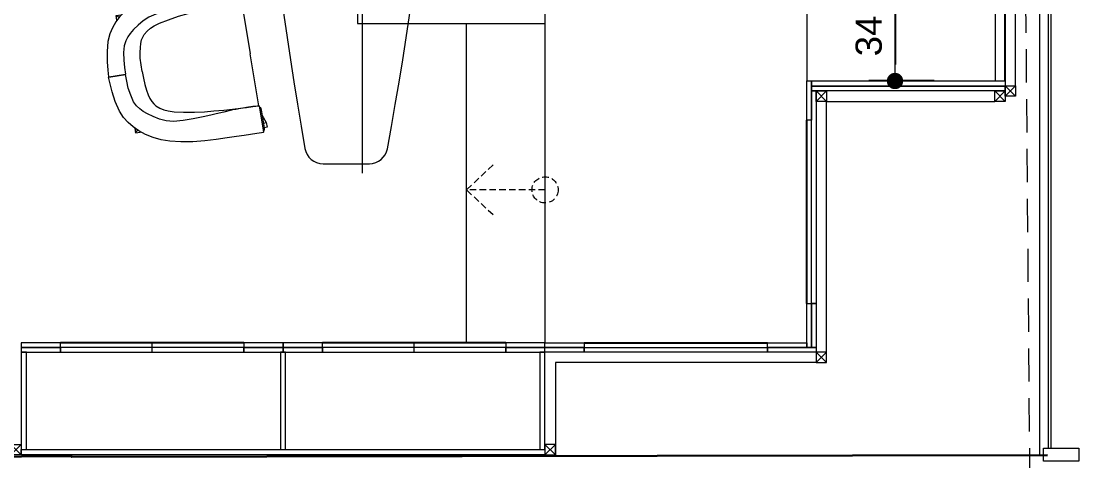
# Model space of a CAD drawing. Header units: centimetres. Extents: x 5488 to 20269, y -31398 to -19684.
# Drawn here: x 13498.3 to 13902.4, y -24051.3 to -23883.3 of the extents above; entities that cross this region are included whole.
import ezdxf

# ---------------------------------------------------------------- set-up
doc = ezdxf.new("R2010")
doc.units = ezdxf.units.CM
doc.set_wipeout_variables(frame=1)
doc.header["$PDMODE"] = 1
doc.linetypes.add('( Hidden )', pattern=[0.375, 0.25, -0.125])
doc.linetypes.add('HIDDEN', pattern=[9.524999999999999, 6.35, -3.175])
doc.layers.add('wipeout', color=7, linetype='Continuous', true_color=0xffffff)
for name, color, linetype, lineweight in [('xxx_Auto_Duvar_Duvar Plan Kesit', 7, 'Continuous', 30), ('xxx_Auto_Element_Dograma Cam', 140, 'Continuous', 9), ('xxx_Auto_Kaplama_Ahşap', 34, 'Continuous', 0), ('xxx_Auto_Konstruksiyon_Metal', 141, 'Continuous', 0), ('xxx_Auto_Merdiven_Merdiven', 163, 'Continuous', 15), ('xxx_Auto_Mobilya_Mermer', 21, 'Continuous', 15), ('xxx_Auto_Tefris_Silik', 252, 'Continuous', 13), ('xxx_Auto_Tefris_Tefris', 32, 'Continuous', 15)]:
    doc.layers.add(name, color=color, linetype=linetype, lineweight=lineweight)
doc.layers.add('xxx_Auto_LANDSCAPE', color=7, linetype='Continuous', lineweight=0, true_color=0x496639)
doc.layers.add('xxx_Autoxxx_Auto_Tefris_Silik', color=252, linetype='Continuous')
doc.styles.add('AUTOBAN', font='')
doc.styles.get('AUTOBAN').set_extended_font_data('Helvetica Normal Tr')
doc.dimstyles.new('AUTO_DIM_1-50', dxfattribs={"dimtxt": 10, "dimasz": 6.25, "dimexe": 10, "dimexo": 10, "dimgap": 5, "dimtad": 1, "dimdec": 0, "dimzin": 0, "dimdsep": 46, "dimtxsty": 'AUTOBAN', "dimblk": 'DOT', "dimcen": 5, "dimclrd": 256, "dimclre": 256, "dimclrt": 256, "dimadec": 0, "dimazin": 0, "dimtfac": 1, "dimtdec": 0, "dimtix": 1, "dimtofl": 0, "dimtmove": 1, "dimatfit": 3, "dimfxl": 15, "dimfxlon": 1, "dimtolj": 1, "dimtzin": 0, "dimlwd": -1, "dimlwe": -1, "dimarcsym": 0})

# ---------------------------------------------------------------- blocks, each defined once
blk = doc.blocks.new('bar_tabla')
blk.add_wipeout([(8493.086191671964, -23936.262466913187), (8492.477129803923, -23936.18178919871), (8491.877488020282, -23936.048017064004), (8491.291885585064, -23935.86218100566), (8490.72483361197, -23935.62571258806), (8490.180700313578, -23935.340433415502), (8489.663677351376, -23935.008541099727), (8489.177747545837, -23934.632592330876), (8488.726654195263, -23934.21548318235), (8488.313872239767, -23933.760426801306), (8487.942581492518, -23933.270928656548), (8487.615642144447, -23932.750759534632), (8487.335572731137, -23932.203926492064), (8487.10453073161, -23931.634641987475), (8486.92429594845, -23931.047291431456), (8486.796256797332, -23930.44639940414), (8476.440201127178, -23862.684152797738), (8469.029101043836, -23794.536918446334), (8464.576868778846, -23726.132623390768), (8463.091862131378, -23657.5996772302), (8464.576868778846, -23589.06673106963), (8469.029101043836, -23520.662436014063), (8476.440201127176, -23452.51520166266), (8486.79625679733, -23384.752955056258), (8486.924295948449, -23384.15206302894), (8487.104530731609, -23383.564712472922), (8487.335572731135, -23382.995427968333), (8487.615642144445, -23382.448594925765), (8487.942581492516, -23381.92842580385), (8488.313872239765, -23381.438927659092), (8488.726654195261, -23380.983871278047), (8489.177747545835, -23380.56676212952), (8489.663677351375, -23380.19081336067), (8490.180700313576, -23379.858921044895), (8490.724833611968, -23379.57364187234), (8491.291885585062, -23379.337173454736), (8491.87748802028, -23379.151337396394), (8492.477129803921, -23379.01756526169), (8493.086191671962, -23378.93688754721), (8493.69998179395, -23378.909925743446), (8511.392033521683, -23378.909925743446), (8511.998770932156, -23378.936270337937), (8512.600941413759, -23379.015105824947), (8513.19401241302, -23379.145838807635), (8513.773519868515, -23379.327485255308), (8514.335101811981, -23379.558677910252), (8514.874531200967, -23379.837676579107), (8515.3877477359, -23380.162381231366), (8515.870888422063, -23380.530347806343), (8516.320316646468, -23380.938806609694), (8516.732649550739, -23381.384683160977), (8517.104783493969, -23381.86462133535), (8517.433917413922, -23382.375008625222), (8517.717573910695, -23382.912003331683), (8517.953617894182, -23383.471563481075), (8518.140272654942, -23384.049477249046), (8518.276133237556, -23384.641394663064), (8529.16996080023, -23452.38382146324), (8536.967452922883, -23520.552076423595), (8541.652429609523, -23589.004708668006), (8543.21516941345, -23657.5996772302), (8541.652429609523, -23726.19464579239), (8536.967452922883, -23794.647278036802), (8529.16996080023, -23862.815532997156), (8518.276133237556, -23930.557959797334), (8518.14027265494, -23931.149877211352), (8517.953617894178, -23931.727790979323), (8517.717573910693, -23932.287351128714), (8517.433917413919, -23932.82434583517), (8517.104783493965, -23933.334733125044), (8516.732649550735, -23933.81467129942), (8516.320316646466, -23934.260547850703), (8515.870888422061, -23934.66900665405), (8515.387747735898, -23935.036973229027), (8514.874531200965, -23935.361677881287), (8514.33510181198, -23935.640676550145), (8513.773519868513, -23935.871869205086), (8513.19401241302, -23936.05351565276), (8512.600941413759, -23936.184248635447), (8511.998770932156, -23936.263084122456), (8511.392033521683, -23936.28942871695), (8493.699981793952, -23936.28942871695)])
at = {"color": 0, "lineweight": -2, "ltscale": 100}
blk.add_lwpolyline([(8493.699981793952, -23936.28942871695), (8511.392033521683, -23936.28942871695, 0.3617938287667207), (8518.276133237556, -23930.55795979733, 0.09136574256456434), (8518.276133237556, -23384.64139466306, 0.3617938287667207), (8511.392033521683, -23378.90992574345), (8493.69998179395, -23378.90992574345, 0.3663756221309762), (8486.79625679733, -23384.75295505626, 0.08687806280788518), (8486.796256797332, -23930.44639940414, 0.3663756221309762)], format="xyb", close=True, dxfattribs=at)
blk = doc.blocks.new('40_40_kutu profil')
at = {"layer": 'xxx_Auto_Konstruksiyon_Metal'}
blk.add_lwpolyline([(0.0001679028646321967, -4), (4.000167902864632, -4), (4, 0), (0, 0)], close=True, dxfattribs=at)
for points in [[(4.000167902864632, -4), (0, 0)], [(0.0001679028646321967, -4), (4, 0)]]:
    blk.add_lwpolyline(points, dxfattribs=at)
blk = doc.blocks.new('A$C19821016')
for points in [[(22.44048920782006, -61.0090202333231), (33.71055451543725, -61.00901563544357), (33.78069534895985, -60.9965148438896), (33.83082045573065, -60.95901444196898), (33.85852249318486, -60.2381606251256), (33.86139793345501, -58.1755995887961), (33.84255033592672, -55.43170722200375), (33.79860576906867, -52.6669135487391), (33.73707339253815, -49.45680767784688), (33.65896580158369, -45.37702522375002), (33.52197431638888, -40.74022165262431), (33.28380551592454, -35.859057675847), (32.84670019998885, -30.84781451082017), (32.11292205656537, -25.82077432861297), (31.11008015044354, -21.25182599201798), (29.86580261990639, -17.61485597962928), (28.36018421080371, -14.50832735804033), (26.57331585428983, -11.53070510119323), (24.59531985987269, -8.894269445760074), (22.51632235175202, -6.811296813710214), (20.2947411285113, -5.051698034385481), (17.95173435407378, -3.48197586099559), (14.93015788030243, -2.143560040492957), (10.70720175392125, -1.10759679752482), (6.354020586531988, -0.4161923235042195), (2.941776619118173, -0.1114299216606014), (0, 0), (-8.262786650448106e-06, -0.04298319035115128), (-0.01461591484257951, -0.07518768906811601), (-0.05846371977531817, -0.08592607975879218)], [(-22.55739179240481, -61.00902941227832), (-33.827457100022, -61.00902941227832), (-33.89759793864505, -60.99652864933887), (-33.94772306071536, -60.95902826786914), (-33.97542539225833, -60.23817446232715), (-33.97830167399661, -58.1756134271709), (-33.95945519590168, -55.4317210526915), (-33.91551175700442, -52.66692736149707), (-33.85398069010989, -49.4568214655028), (-33.77587476359622, -45.37703897953907), (-33.63888517009036, -40.74023535252491), (-33.40071836100833, -35.85907127858081), (-32.96361508952396, -30.84782793522754), (-32.22983899699466, -25.82078745366016), (-31.2269989548804, -21.25183870793262), (-29.98272290812747, -17.61486818791309), (-28.47710576640384, -14.50833895207325), (-26.69023862468021, -11.5307159662334), (-24.71224370585696, -8.894279503831058), (-22.63324704753177, -6.811306023606448), (-20.41166654216067, -5.051706337937503), (-18.06866040812747, -3.481983208665042), (-15.0470844803931, -2.143566155442386), (-10.82412877665774, -1.107601189622073), (-6.470947891342803, -0.4161949396220734), (-3.05870404826419, -0.1114311456767609), (-0.1169274746062001, -2.385058905929327e-08), (-0.1169191942826728, -0.04298321419992135), (-0.1023115290881833, -0.07518770695605781), (-0.05846371977531817, -0.08592607975879218)], [(-0.1169346111109917, -0.04294922580265848), (-0.1169346111109917, -7.225942635544925), (-0.1169346111109917, -7.202067047377568), (-0.1023200227500638, -7.184169793137698), (-0.05846372233645525, -7.178199791916995)], [(7.166438081185333e-06, -0.04294922580265848), (7.166438081185333e-06, -7.225942635544925), (7.166438081185333e-06, -7.202067047377568), (-0.0146074219228467, -7.184169793137698), (-0.05846372233645525, -7.178199791916995)], [(-23.24763871632422, -7.42686047420284), (-23.26189767775941, -7.416759490966797), (-25.27224504409787, -7.416761422211493), (-25.27218965335305, -9.383563995157601), (-25.20105037850044, -9.545786369859343)], [(-25.27224504409787, -7.416761422211493), (-24.59493600783753, -8.268869400024414), (-24.39732333117536, -8.578743330661382)], [(-22.55958630994246, -61.00902941227832), (-22.51957967236922, -60.95903017521778), (-22.47228505567, -60.26843264103809), (-22.41041257337019, -58.29664614201465), (-22.34125211194441, -55.68426325322071), (-22.35372998670027, -54.92947008610645), (-22.37625195935652, -53.00333979130664), (-22.39969708875105, -51.07266809941211), (-22.41195371106551, -50.37190439701953), (-22.49295690015242, -49.20993235112292), (-22.72262647107527, -45.89564325810352), (-22.95754697278426, -42.56603052616992), (-23.05430295422957, -41.35809137822071), (-23.13473393872664, -40.17320539952198), (-23.32067563489363, -36.91275169850269), (-23.47826459363387, -32.57976152897754), (-23.4736335511534, -28.17726614476123), (-23.14938428357527, -24.17651369572559), (-22.3481223817198, -21.04875185490528), (-21.16510846570418, -18.42441179753223), (-19.69560124829695, -15.93391802311817), (-18.18010785535262, -13.76853373051563), (-16.8591315980284, -12.11951830387989), (-15.55696465924666, -10.80996515751758), (-14.09789063886092, -9.662961983689456), (-12.11305692151473, -8.709266686448245), (-9.23361375287459, -7.979633355149417), (-6.015085482153154, -7.499422097214847), (-3.012998842748857, -7.293987298020511), (-0.1191291286486376, -7.225942635544925), (-0.1169346111109917, -7.225942635544925)], [(-23.26189767775941, -7.416759490966797), (-23.26189767775941, -7.441146699326055)], [(22.4404643477319, -61.00902941227832), (22.40045771015866, -60.95903017521778), (22.35316309345944, -60.26843264103809), (22.29129061115964, -58.29664614201465), (22.22213014973386, -55.68426325322071), (22.23460802448972, -54.92947008610645), (22.25712999714597, -53.00333979130664), (22.2805751265405, -51.07266809941211), (22.29283174885495, -50.37190439701953), (22.37383493794187, -49.20993235112292), (22.60350450886472, -45.89564325810352), (22.8384250105737, -42.56603052616992), (22.93518099201901, -41.35809137822071), (23.01561197651608, -40.17320539952198), (23.20155367268308, -36.91275169850269), (23.35914263142331, -32.57976152897754), (23.35451158894284, -28.17726614476305), (23.03026232136472, -24.17651369572741), (22.22900041950925, -21.0487518549071), (21.04598650349362, -18.42441179753405), (19.5764792860864, -15.93391802311999), (18.06098589314206, -13.76853373051745), (16.74000963581784, -12.1195183038817), (15.4378426970361, -10.8099651575194), (13.97876867665036, -9.662961983691275), (11.99393495930417, -8.709266686450064), (9.114491790664033, -7.979633355151236), (5.895963519942597, -7.499422097216666), (2.893876880538301, -7.293987298020511), (7.166438081185333e-06, -7.225942635544925)], [(23.13071127677358, -7.42686047420284), (23.14497023820877, -7.416759490966797), (25.15531760454724, -7.416761422211493), (25.15526221380242, -9.383563995157601), (25.0841229389498, -9.545786369859343)], [(23.14497023820877, -7.416759490966797), (23.14497023820877, -7.441146699326055)], [(25.15531760454724, -7.416761422211493), (24.4780085682869, -8.268869400024414), (24.28039589162472, -8.578743330661382)], [(-25.27224313674378, -9.383563995361328), (-25.07934186862622, -9.383563263287215)], [(25.15531569719315, -9.383563995361328), (24.96241442907558, -9.383563263289034)], [(-26.95255864102, -61.61902857297537), (-27.86001366376877, -62.05429267883301), (-30.04897850751877, -62.90637397766113), (-32.05932205915451, -62.9063478034077), (-32.05932205915451, -61.61762316557542)], [(-30.04898644959212, -61.6190294397893), (-30.04900321054993, -62.90637397733917)], [(26.83563120146937, -61.61902857297537), (27.74308622421813, -62.05429267883301), (29.93205106796813, -62.90637397766113), (31.94239461960387, -62.9063478034077), (31.94239461960387, -61.61762316557542)], [(29.93205901004148, -61.6190294397893), (29.93207577099929, -62.90637397733917)]]:
    blk.add_lwpolyline(points)
at = {"elevation": -1.971214294433667}
for points in [[(-0.05846558138728142, -14.48922157287598), (-2.981317143887281, -14.48922157287598), (-5.743293385952711, -14.58601760864258), (-8.183518987149, -14.92296600341797), (-10.26409588381648, -15.37605094909668), (-11.94712601229548, -15.82791137695312), (-13.30847797915339, -16.35544013977051), (-14.42402039095759, -17.03553009033203), (-15.45691452547908, -17.81680488586426), (-16.60385666415095, -19.34931373596191), (-17.6089225821197, -20.90572547912598), (-18.3897071890533, -22.60106372833252), (-19.11252365633845, -25.08364486694336), (-19.94369469210505, -29.00178527832031), (-20.70149956271052, -33.49360394477844), (-21.20422516390681, -37.69722175598145), (-21.55900074468445, -41.77080420598031), (-21.88651428744197, -46.02813339233398), (-22.12501546791646, -49.72882347550694), (-22.27199805203963, -53.203068028708), (-22.33123932406306, -55.39768981933594), (-22.33905945345759, -55.68998527526855), (-22.40821991488338, -58.3023681640625), (-22.47738037630916, -60.91475105285645), (-0.05846558138728142, -60.87828826904297)], [(-0.05846558138728142, -14.48922157287598), (2.864385981112719, -14.48922157287598), (5.626362223178148, -14.58601760864258), (8.066587824374437, -14.92296600341797), (10.14716472104192, -15.37605094909668), (11.83019484952092, -15.82791137695312), (13.19154681637883, -16.35544013977051), (14.30708922818303, -17.03553009033203), (15.33998336270452, -17.81680488586426), (16.48692550137639, -19.34931373596191), (17.49199141934514, -20.90572547912598), (18.27277602627873, -22.60106372833252), (18.99559249356389, -25.08364486694336), (19.82676352933049, -29.00178527832031), (20.58456839993596, -33.49360394477844), (21.08729400113225, -37.69722175598145), (21.44206958190989, -41.77080420598031), (21.76958312466741, -46.02813339233398), (22.00808430514189, -49.72882347550694), (22.15506688926507, -53.203068028708), (22.2143081612885, -55.39768981933594), (22.22212829068303, -55.68998527526855), (22.29128875210881, -58.3023681640625), (22.36044921353459, -60.91475105285645), (-0.05846558138728142, -60.87828826904297)]]:
    blk.add_lwpolyline(points, dxfattribs=at)
for points in [[(-22.86046862717922, -61.00902941227832, -0.2248433294335341), (-23.77753990888596, -61.5302791595459), (-25.23238152265549, -61.61902809143066), (-32.04581040143967, -61.6190299987793), (-32.89820069074631, -61.5302791595459, -0.1677319104943436), (-33.60453691308976, -61.00902941227832, -0.1677319104943436)], [(22.74354118762858, -61.00902941227832, 0.2248433294335341), (23.66061246933532, -61.5302791595459), (25.11545408310485, -61.61902809143066), (31.92888296188903, -61.6190299987793), (32.78127325119567, -61.5302791595459, 0.1677319104943436), (33.48760947353912, -61.00902941227832, 0.1677319104943436)]]:
    blk.add_lwpolyline(points, format="xyb")
blk = doc.blocks.new('A$C67A25700')
at = {"color": 0}
blk.add_wipeout([(22.564627395776274, 3.6035648822053616), (22.865509711788643, 3.6035920171375935), (23.78262799845387, 3.0824249776376647), (25.23747761006873, 2.993807250331251), (26.957654721480644, 2.993961902161324), (27.865148994630566, 2.5587796364850703), (30.054215377065756, 1.7068957544507342), (32.064534217496025, 1.7070770541237152), (32.06441799210178, 2.995827860646699), (32.903288743203106, 3.083247520201354), (33.60957795400765, 3.604560965952899), (33.83249814003359, 3.6045810699065655), (33.90263785099481, 3.6170881584142194), (33.95275959090852, 3.654593060242398), (33.983087183088244, 6.438010647339581), (33.96938697108246, 8.406797303593123), (33.90551396234512, 12.68853339233194), (33.809288597456046, 17.688202188177897), (33.72887655095302, 20.94504650073022), (33.522794772260795, 26.313929328527905), (33.069419679775706, 32.58053401632833), (32.80064186742035, 34.89740749031008), (32.65850676486087, 35.87054947590042), (32.3123357704602, 38.24064330056233), (31.94402552606096, 40.10279229859346), (31.538606646005938, 41.94908939027058), (31.228454521661636, 43.361537091463035), (29.983850481470107, 46.99839538223418), (28.477953184970474, 50.10478882205729), (26.690817514965897, 53.08225064800376), (25.201446003213967, 55.06703621407316), (25.272628392890873, 55.22927472887967), (25.272452925067444, 57.19607729420378), (23.247840230841543, 57.18579049209428), (22.416567983725688, 57.973004630505955), (20.989356748826054, 59.10321581915976), (20.22227433780293, 59.68755108651475), (18.068513462242915, 61.13020583980813), (15.046816842274891, 62.46835038816441), (11.497127578105285, 63.338811924380764), (7.548840183053857, 64.02378132801705), (6.470524505929328, 64.19494816205939), (3.0582531917440607, 64.49940422313692), (1.587359886214837, 64.55498713244543), (0.11646658068561243, 64.61057004175419), (0.11647759054372137, 64.56762084062153), (0.10185741599450845, 64.53538104082222), (0.05801057529342903, 64.52463871366868), (0.014161802102919105, 64.5353731499224), (-0.0004641865338585061, 64.56761034549615), (-0.000460893447566316, 64.61055952055543), (-0.3537941811165232, 64.59714389429001), (-1.1222824154761888, 64.56796535011773), (-1.8539093949343113, 64.54018638203075), (-2.653403321217341, 64.50983059023011), (-2.9422274513464246, 64.49886429658729), (-4.382143065094852, 64.37012825339168), (-5.703921731851037, 64.25195427575488), (-6.3544439200285465, 64.19379416434444), (-9.898423185737272, 63.6305854501468), (-10.707562715722961, 63.50199710351093), (-14.930425397066468, 62.465653019415164), (-17.951881154139205, 61.12696470488302), (-20.29474635438334, 59.557031234897885), (-22.302816366132287, 57.96624883859227), (-23.144762160519786, 57.19171274134356), (-25.155109518507967, 57.19152950785442), (-25.154930235975666, 55.22472694287434), (-25.08372284807259, 55.06251098952158), (-25.829793411816937, 54.06789997249954), (-26.395226360512336, 53.31410285532269), (-26.48526004156958, 53.194076016798775), (-26.57273674838163, 53.07745796408701), (-27.05456163697683, 52.27438491976792), (-27.466036655262972, 51.5885662677711), (-28.192188287673098, 50.3782659784402), (-28.359336562146265, 50.09967457145543), (-28.783258899888807, 49.224798483829964), (-29.32560722718836, 48.10551898267936), (-29.657307659717887, 47.4209672361959), (-29.864674804283236, 46.99301017900191), (-30.210810771672147, 45.98097155312495), (-30.48664956779451, 45.17446907290685), (-30.866922754117628, 44.06261942651973), (-31.10862433130579, 43.35592796681158), (-31.47210072935064, 41.6992157842141), (-31.768277819644236, 40.34925139494567), (-32.11105418486363, 38.78688920796397), (-32.42190802748589, 36.65591618398329), (-32.89754225674223, 33.14965067978255), (-32.932514913536394, 32.7482845750805), (-33.15536726028036, 30.19070426708212), (-33.30877189779288, 28.178935173972107), (-33.460625521176006, 25.060985909026357), (-33.53590189558354, 23.285360222963767), (-33.61627041890844, 20.556759523500787), (-33.665791280603024, 18.68171246167804), (-33.71682296664899, 16.00356152745318), (-33.773078178812916, 13.05384249921093), (-33.81616439642014, 10.558199261836222), (-33.847312079335595, 7.803853421567467), (-33.855081424048294, 5.4006260095592395), (-33.83966717475836, 4.008919967440164), (-33.825783651154865, 3.6484943096316726), (-33.775655162631516, 3.610998428374188), (-33.705513202016476, 3.598503962488735), (-33.48256815978256, 3.5985102918481005), (-32.77618493164463, 3.077324247305782), (-31.937298426385947, 2.990055895511773), (-31.937198982277746, 1.7013312616260023), (-29.926838657530492, 1.701486390567858), (-27.28424278475527, 2.7714380679586625), (-26.830534902272795, 2.9891110392071383), (-25.110357790947727, 2.9892666541282793), (-23.65552418689538, 3.0781467898670627), (-22.738499917563573, 3.599479240663406), (-22.435447939815695, 3.5995157502212365), (-22.395420950647168, 3.6495094183449908), (-22.355416447478696, 3.693792148674838), (-11.689830955488139, 3.7121008448544472), (2.33735375802466, 3.728783568228927), (14.371834928358787, 3.7102956601598933), (22.15593117456718, 3.6983373834575985)], dxfattribs=at)
at = {"color": 0, "xscale": -1, "rotation": 0.00516719330883042}
blk.add_blockref('A$C19821016', (-0.0004608934486896032, 64.6105595205554), dxfattribs=at)
blk = doc.blocks.new('palm_plan')
at = {"color": 0}
for p, q in [((-35.70663038191378, 74.410808784869), (-52.98413269116827, 98.95932998445187)), ((-52.98413269116827, 98.95932998445187), (-46.84102143616565, 87.45221034506449)), ((-46.84102143616565, 87.45221034506449), (-62.19879957367266, 94.74005339389805)), ((-62.19879957367266, 94.74005339389805), (-52.98413269116827, 84.00007471491426)), ((-36.47451801908301, 80.54793908476495), (-41.84974163691641, 90.52077549501246)), ((-41.84974163691641, 90.52077549501246), (-35.70663038191378, 74.410808784869)), ((-23.80435169049179, 73.26009603593047), (-39.93002000458091, 97.80861854384602)), ((-39.93002000458091, 97.80861854384602), (-36.47451801908301, 80.54793908476495)), ((-22.26857387674136, 78.24651489522057), (-29.56351912691025, 95.8907648345039)), ((-29.56351912691025, 95.8907648345039), (-23.80435169049179, 73.26009603593047)), ((-21.88462751874522, 91.67148824395099), (-22.26857387674136, 78.24651489522057)), ((-16.12546008232675, 54.84870513624264), (-21.88462751874522, 91.67148824395099)), ((-13.82179463140619, 72.10938459532463), (-16.89335025890796, 87.45221034506449)), ((-16.89335025890796, 87.45221034506449), (-16.12546008232675, 54.84870513624264)), ((-12.28601681765576, 92.05505872415233), (-13.82179463140619, 72.10938459532463)), ((-11.51812664107456, 71.72581411512238), (-12.28601681765576, 92.05505872415233)), ((-52.98413269116827, 84.00007471491426), (-70.26163500042367, 86.68506938465998)), ((-70.26163500042367, 86.68506938465998), (-48.37679924991608, 79.78079812436044)), ((-36.85846437707914, 60.21869447573499), (-62.58274593166971, 77.09580345461472)), ((-62.58274593166971, 77.09580345461472), (-41.46579781833225, 57.53369980598927)), ((-48.37679924991608, 79.78079812436044), (-41.84974163691641, 74.79437926507035)), ((-5.375015386071027, 77.09580345461472), (-8.83051483215695, 60.60226495593724)), ((-3.071347395739394, 37.58802567716157), (-5.375015386071027, 77.09580345461472)), ((36.15903166217868, 67.82188106386002), (44.90009571580231, 77.20937459507513)), ((-35.70663038191378, 64.82154154649015), (-46.07313125958444, 75.56152022547485)), ((-46.07313125958444, 75.56152022547485), (-36.85846437707914, 60.21869447573499)), ((-41.84974163691641, 74.79437926507035), (-35.70663038191378, 64.82154154649015)), ((-10.36629264590829, 53.31442190710277), (-11.51812664107456, 71.72581411512238)), ((-1.919513400573123, 65.97225429542868), (-3.071347395739394, 37.58802567716157)), ((-1.151625763403899, 53.69799369563771), (-1.919513400573123, 65.97225429542868)), ((2.303876222094004, 70.1915308859825), (-1.151625763403899, 53.69799369563771)), ((2.303876222094004, 53.69799369563771), (2.303876222094004, 70.1915308859825)), ((30.29720342735618, 58.60068317820242), (36.15903166217868, 67.82188106386002)), ((-41.46579781833225, 57.53369980598927), (-64.11852374542013, 62.13654818507712)), ((-64.11852374542013, 62.13654818507712), (-49.1446868870853, 53.69799369563771)), ((-8.83051483215695, 60.60226495593724), (-10.36629264590829, 53.31442190710277)), ((-30.97197845426399, 42.55089454534118), (-66.3673709151135, 52.43674513842598)), ((-66.3673709151135, 52.43674513842598), (-42.77044345435115, 48.2542706423128)), ((-29.06900170294011, 40.26954410655253), (-58.37486195708516, 45.97292020352415)), ((-58.37486195708516, 45.97292020352415), (-30.97197845426399, 42.55089454534118)), ((-42.77044345435115, 48.2542706423128), (-54.94950278893793, 53.5774203578203)), ((-54.94950278893793, 53.5774203578203), (-46.57639949640998, 53.19719528468886)), ((-46.57639949640998, 53.19719528468886), (-50.00175866455629, 53.95764543095174)), ((5.37543184959577, 34.90303100741494), (2.303876222094004, 53.69799369563771)), ((-89.17843678241297, 34.02727617967957), (-98.39132099787639, 35.56126110893274)), ((-98.39132099787639, 35.56126110893274), (-83.03651397210433, 29.4253200835883)), ((-72.28815159347505, 25.59035579795636), (-89.17843678241297, 34.02727617967957)), ((-48.48820070352849, 14.08546424939414), (-69.21719018832118, 33.26028306088665)), ((-69.21719018832118, 33.26028306088665), (-58.46882527028083, 18.68742034548632)), ((-27.92721362061729, 38.74864512235945), (-50.00175866455629, 41.02999425281541)), ((-50.00175866455629, 41.02999425281541), (-29.06900170294011, 40.26954410655253)), ((-35.91972257864563, 38.36842004922801), (-22.59887516173512, 36.84751975670224)), ((-35.43661727103427, 37.09524734651859), (-18.54632954268436, 31.72629813163439)), ((-22.59887516173512, 36.84751975670224), (-27.92721362061729, 38.74864512235945)), ((13.05432091834973, 18.40949250873746), (5.37543184959577, 34.90303100741494)), ((-80.73329291823848, 22.52238463111735), (-102.2300227543192, 28.65832696479538)), ((-102.2300227543192, 28.65832696479538), (-93.01713853885576, 21.75539151232442)), ((-77.6623315130837, 24.82336267916344), (-88.41069643112405, 28.65832696479538)), ((-88.41069643112405, 28.65832696479538), (-80.73329291823848, 22.52238463111735)), ((-83.03651397210433, 29.4253200835883), (-77.6623315130837, 24.82336267916344)), ((-58.46882527028083, 18.68742034548632), (-72.28815159347505, 25.59035579795636)), ((-35.43661727103427, 10.25049996376219), (-53.0946428112602, 22.52238463111735)), ((-53.0946428112602, 22.52238463111735), (-48.48820070352849, 14.08546424939414)), ((-18.54632954268436, 31.72629813163439), (-49.25594105481741, 31.72629813163439)), ((-49.25594105481741, 31.72629813163439), (-17.01084884010743, 28.65832696479538)), ((-17.01084884010743, 28.65832696479538), (-40.81079719064292, 26.35734891674929)), ((-40.81079719064292, 26.35734891674929), (-18.36137910685284, 17.23815650925098)), ((-106.068724510762, 19.45441346427924), (-116.8170868893912, 7.182530105256774)), ((-116.8170868893912, 7.182530105256774), (-105.300984159474, 15.61945048697999)), ((-112.2106447816595, 5.648543867670924), (-89.9461771337019, 17.92042853502608)), ((-96.85584029529946, 16.38644229744023), (-112.2106447816595, 5.648543867670924)), ((-93.01713853885576, 21.75539151232442), (-111.4429044303706, 19.45441346427924)), ((-111.4429044303706, 19.45441346427924), (-106.068724510762, 19.45441346427924)), ((-105.300984159474, 15.61945048697999), (-96.85584029529946, 16.38644229744023)), ((-81.50103326952649, 17.15343541623315), (-100.6945420517422, 4.881550748877999)), ((-100.6945420517422, 4.881550748877999), (-86.1074753772582, 12.55147932014097)), ((-89.9461771337019, 17.92042853502608), (-97.62358064658747, 11.78448620134805)), ((-97.62358064658747, 11.78448620134805), (-81.50103326952649, 17.15343541623315)), ((-65.3784884318784, 13.31847113060121), (-86.87521572854712, 4.881550748877999)), ((-86.1074753772582, 12.55147932014097), (-73.05588940535199, 14.85245736818706)), ((-73.05588940535199, 14.85245736818706), (-65.3784884318784, 13.31847113060121)), ((-26.99147340685977, 5.648543867670924), (-37.73983578548814, 18.68742034548632)), ((-37.73983578548814, 18.68742034548632), (-35.43661727103427, 10.25049996376219)), ((-17.77858919139635, 4.114558938417758), (-30.83017516330256, 14.85245736818706)), ((-30.83017516330256, 14.85245736818706), (-26.99147340685977, 5.648543867670924)), ((-80.73329291823848, 0.2795946527858177), (-96.85584029529946, -6.623339491351544)), ((-73.82362975664091, 6.415536986463849), (-93.78487889014468, -1.254390276467348)), ((-93.78487889014468, -1.254390276467348), (-79.96555256694955, 3.347565819624833)), ((-86.87521572854712, 4.881550748877999), (-71.52041124218704, 7.949521915716105)), ((-63.84300772930055, 3.347565819624833), (-80.73329291823848, 0.2795946527858177)), ((-79.96555256694955, 3.347565819624833), (-66.91396913445533, 4.114558938417758)), ((-56.16560421641498, 8.71651503450903), (-73.82362975664091, 6.415536986463849)), ((-71.52041124218704, 7.949521915716105), (-56.16560421641498, 8.71651503450903)), ((-66.91396913445533, 4.114558938417758), (-51.55916210868327, 5.648543867670924)), ((-42.34627789321985, 4.114558938417758), (-63.84300772930055, 3.347565819624833)), ((-51.55916210868327, 5.648543867670924), (-42.34627789321985, 4.114558938417758)), ((-96.85584029529946, -6.623339491351544), (-73.82362975664091, -2.788376514053198)), ((-50.79142175739435, -4.322361443305454), (-74.59137010792983, -8.157325728937394)), ((-74.59137010792983, -8.157325728937394), (-46.95272000095156, -7.390332610144469)), ((-73.82362975664091, -2.788376514053198), (-46.95272000095156, -1.254390276467348)), ((-29.29469446072562, -3.555369632846123), (-50.79142175739435, -4.322361443305454)), ((-46.95272000095156, -1.254390276467348), (-29.29469446072562, -3.555369632846123)), ((-46.95272000095156, -7.390332610144469), (-33.90113656845733, -11.22529689577641)), ((-44.6494989470857, -17.36123922945353), (-78.43007186437262, -18.12823103991377)), ((-78.43007186437262, -18.12823103991377), (-53.0946428112602, -21.19620220675279)), ((-53.0946428112602, -21.19620220675279), (-76.12685081050677, -21.19620220675279)), ((-76.12685081050677, -21.19620220675279), (-68.44944983703226, -25.03116649238473)), ((-27.71435251035291, -13.75133959219329), (-57.70108491899191, -16.59424611066061)), ((-57.70108491899191, -16.59424611066061), (-44.6494989470857, -17.36123922945353)), ((-53.86238316254912, -35.0020718033611), (-36.20435762232319, -20.42921039629255)), ((-31.59791551459148, -18.8952241587067), (-40.04305683935399, -26.56515142163698)), ((-36.20435762232319, -20.42921039629255), (-31.59791551459148, -18.8952241587067)), ((-33.90113656845733, -11.22529689577641), (-27.71435251035291, -13.75133959219329)), ((-30.10665358863844, -27.60538200394967), (-12.86389027807309, -19.50466203028282)), ((29.24570927352124, -13.53331403454558), (45.37234496064866, -18.59078182829217)), ((29.24570927352124, -13.53331403454558), (40.16212223759703, -14.90138378305073)), ((40.16212223759703, -14.90138378305073), (35.50158050216032, -12.76738171363831)), ((35.50158050216032, -12.76738171363831), (62.00841479671726, -21.59438938143649)), ((45.37234496064866, -18.59078182829217), (35.56709347590368, -20.40866472353446)), ((35.56709347590368, -20.40866472353446), (52.36111511349645, -22.27960856611662)), ((62.00841479671726, -21.59438938143649), (53.07570895732806, -16.9383847474146)), ((53.07570895732806, -16.9383847474146), (79.48544630460219, -27.70539489119437)), ((79.48544630460219, -27.70539489119437), (70.84402368882456, -20.23638830241634)), ((70.84402368882456, -20.23638830241634), (93.51231113105405, -34.47211327008699)), ((-89.17843678241297, -31.93410063652209), (-105.300984159474, -35.0020718033611)), ((-80.73329291823848, -29.633122588476), (-102.2300227543192, -29.633122588476)), ((-102.2300227543192, -29.633122588476), (-89.17843678241297, -31.93410063652209)), ((-76.12685081050677, -28.09913765922283), (-90.7139174849899, -25.03116649238473)), ((-90.7139174849899, -25.03116649238473), (-80.73329291823848, -29.633122588476)), ((-68.44944983703226, -25.03116649238473), (-82.26877362081541, -23.49718025479888)), ((-82.26877362081541, -23.49718025479888), (-76.12685081050677, -28.09913765922283)), ((-75.35911045921785, -44.20598530387724), (-67.68170948574425, -28.09913765922283)), ((-60.00430597285776, -25.79815961117765), (-70.75267089089812, -55.71087685243947)), ((-70.75267089089812, -55.71087685243947), (-60.00430597285776, -31.16710882606185)), ((-67.68170948574425, -28.09913765922283), (-60.00430597285776, -25.79815961117765)), ((-54.63012351383713, -31.16710882606185), (-62.30752702672362, -45.73997023313041)), ((-60.00430597285776, -31.16710882606185), (-52.32690245997128, -25.03116649238473)), ((-59.23656562156884, -35.0020718033611), (-46.18497964966264, -21.96319532554571)), ((-52.32690245997128, -25.03116649238473), (-59.23656562156884, -35.0020718033611)), ((-46.18497964966264, -21.96319532554571), (-54.63012351383713, -31.16710882606185)), ((-40.04305683935399, -26.56515142163698), (-44.6494989470857, -37.3030498514072)), ((-44.6494989470857, -37.3030498514072), (-30.10665358863844, -27.60538200394967)), ((25.21620564176555, -35.41962965461062), (20.93318104337595, -26.31651192383197)), ((40.70063110491628, -40.89643319157312), (29.11981894829114, -27.36923238095733)), ((29.11981894829114, -27.36923238095733), (40.23052807427848, -45.78796479180437)), ((52.36111511349645, -22.27960856611662), (44.03756918748968, -24.96382619338237)), ((44.03756918748968, -24.96382619338237), (63.96710606625493, -33.03962826290535)), ((93.51231113105405, -34.47211327008699), (82.1781674099393, -27.35425078625212)), ((93.51231113105405, -34.47211327008699), (87.39363409581165, -26.63653144469117)), ((87.39363409581165, -26.63653144469117), (109.615404074777, -33.92095058648465)), ((109.615404074777, -33.92095058648465), (102.150277607454, -28.71779461734604)), ((102.150277607454, -28.71779461734604), (126.1081215011454, -29.75842554950759)), ((129.2330581028291, -23.51463864820835), (107.0112906632758, -21.95369159579968)), ((116.3860979289148, -26.98340842207836), (129.2330581028291, -23.51463864820835)), ((126.1081215011454, -29.75842554950759), (116.3860979289148, -26.98340842207836)), ((-93.01713853885576, -40.3710210182453), (-106.068724510762, -51.1089194480146)), ((-105.300984159474, -35.0020718033611), (-86.87521572854712, -35.0020718033611)), ((-86.87521572854712, -35.0020718033611), (-103.765503456897, -39.60402920778506)), ((-103.765503456897, -39.60402920778506), (-93.01713853885576, -40.3710210182453)), ((-91.48165783627883, -44.20598530387724), (-82.26877362081541, -36.53605804094695)), ((-90.7139174849899, -54.94388373364654), (-73.05588940535199, -32.70109375531501)), ((-82.26877362081541, -36.53605804094695), (-90.7139174849899, -54.94388373364654)), ((-73.05588940535199, -32.70109375531501), (-75.35911045921785, -44.20598530387724)), ((-62.30752702672362, -45.73997023313041), (-53.86238316254912, -35.0020718033611)), ((33.48750702663347, -43.94678494339223), (25.21620564176555, -35.41962965461062)), ((54.10735904183457, -64.23435406942735), (40.70063110491628, -40.89643319157312)), ((48.9989999160598, -40.97940164598367), (42.67761571367737, -34.1040509569948)), ((42.67761571367737, -34.1040509569948), (53.7883251325602, -52.52278620941888)), ((56.10952354220717, -54.67479000571529), (48.9989999160598, -40.97940164598367)), ((61.83905372450499, -56.43511208399377), (54.08632126275461, -43.15906159375027)), ((54.08632126275461, -43.15906159375027), (61.81387492837166, -59.20229319782175)), ((63.96710606625493, -33.03962826290535), (54.38431739294901, -33.79533697808165)), ((54.38431739294901, -33.79533697808165), (81.77273023194812, -40.66843843774132)), ((81.77273023194812, -40.66843843774132), (63.69428734381927, -39.63616963847471)), ((63.69428734381927, -39.63616963847471), (77.02962268613919, -47.43316452084946)), ((-106.068724510762, -51.1089194480146), (-97.62358064658747, -44.20598530387724)), ((-97.62358064658747, -44.20598530387724), (-101.4622824030312, -59.54583982973872)), ((-101.4622824030312, -59.54583982973872), (-91.48165783627883, -44.20598530387724)), ((50.0316388348665, -67.81255832764327), (33.48750702663347, -43.94678494339223)), ((40.23052807427848, -45.78796479180437), (50.0316388348665, -67.81255832764327)), ((53.7883251325602, -52.52278620941888), (60.45392174745484, -68.34252080301121)), ((62.97654409398274, -48.3570586588703), (67.66515610011629, -70.96917548704187)), ((77.02962268613919, -47.43316452084946), (93.32836388533633, -56.96282320376213)), ((86.11712953267397, -54.33616851973147), (79.32564120417555, -52.3523501462796)), ((79.32564120417555, -52.3523501462796), (88.41314943908401, -59.2553562714329)), ((99.64974808771785, -63.838173892751), (86.11712953267397, -54.33616851973147)), ((-21.11316763490959, -57.48458144435426), (-24.00197659624064, -68.02243243428438)), ((63.48872516663323, -85.61611342095875), (54.10735904183457, -64.23435406942735)), ((62.60301325665841, -66.02233158387025), (56.10952354220717, -54.67479000571529)), ((61.81387492837166, -59.20229319782175), (66.30520401467675, -80.10940237692557)), ((67.66515610011629, -70.96917548704187), (61.83905372450499, -56.43511208399377)), ((79.32150296387044, -76.19482798832632), (75.00228077800784, -59.75991182465987)), ((75.00228077800784, -59.75991182465987), (75.22060425366453, -82.54021620194635)), ((88.41314943908401, -59.2553562714329), (79.07800098497682, -56.18170756644486)), ((79.07800098497682, -56.18170756644486), (95.96859759263225, -70.8263969863383)), ((93.32836388533633, -56.96282320376213), (99.64974808771785, -63.838173892751)), ((-24.00197659624064, -68.02243243428438), (-25.0789167970479, -80.8041160241728)), ((60.45392174745484, -68.34252080301121), (63.48872516663323, -85.61611342095875)), ((66.30520401467675, -80.10940237692557), (62.60301325665841, -66.02233158387025)), ((80.26170902514605, -66.41176478786474), (79.32150296387044, -76.19482798832632)), ((82.15901959099483, -91.76340941996932), (80.26170902514605, -66.41176478786474)), ((82.75501323975823, -73.03596231490428), (82.15901959099483, -91.76340941996932)), ((86.73002272021313, -80.52649173238933), (82.75501323975823, -73.03596231490428)), ((95.96859759263225, -70.8263969863383), (85.15174496816053, -66.88641567559807)), ((85.15174496816053, -66.88641567559807), (93.2990457534197, -83.57248287494167)), ((95.02847198911513, -95.30941237063234), (86.73002272021313, -80.52649173238933)), ((93.2990457534197, -83.57248287494167), (90.36081730430305, -79.0726358343054)), ((90.36081730430305, -79.0726358343054), (95.02847198911513, -95.30941237063234))]:
    blk.add_line(p, q, dxfattribs=at)
for points in [[(56.14363322604095, 74.49069166304616), (75.62786656128537, 78.86044353846228), (59.72237032385965, 72.50444092952421), (48.58852270371972, 69.32643897088838), (66.87984198008326, 71.70994011278162), (46.59974176912056, 62.54580123891719)], [(-15.50943557061601, -87.30283910536491), (-5.650718869919729, -104.667624883783), (-11.63350273819469, -88.61801813130751), (-16.76277437836052, -78.2376119870869), (-6.234946410874727, -93.38417188860603), (-13.07829023674913, -72.20794580492839)]]:
    blk.add_lwpolyline(points, dxfattribs=at)
for centre, radius, start, end in [((99.169737181056, 53.29780423129614), 81.80964250274616, 133.8194353844676, 142.4149887049304), ((82.97862138750406, 82.63982042755651), 50.09976615149266, 143.6631003810137, 162.8703788674426), ((64.92215517212662, 79.91771538428475), 34.24708764029177, 126.9528534423017, 151.8694190464421), ((90.53285218348628, 79.13587585796085), 53.9838089348687, 149.0425335133883, 166.4483793290283), ((49.4705048011765, 85.0852054642337), 13.11342582033138, 100.6314011945177, 149.194825586648), ((85.75678897238231, 51.51898266627359), 56.24421271117682, 125.1810031658124, 155.2139140494315), ((80.36589880059637, 33.27824600256827), 61.92622676675341, 99.57061964864927, 137.5209076977319), ((69.12327388458107, 57.69117627738979), 42.78720085672745, 111.9800124237559, 140.9277827021839), ((59.95040541314665, 75.90828107053676), 25.51623262538648, 120.6822836056061, 159.6516656087476), ((92.71009359354866, 33.32474038512737), 65.05403976362156, 110.5941900813583, 137.4972374433934), ((64.52078238552622, 31.89886109211511), 43.40784099011565, 101.1271538701432, 142.0380356375031), ((73.53149398667938, 0.02792908186711429), 56.68243429455712, 93.0922991293487, 169.4310415212578), ((69.9117373806921, 20.84021606858641), 47.77870837301506, 119.2036971877009, 159.3560266269809), ((68.76314868224836, -2.855810356601069), 59.50823229809638, 88.35273877346145, 137.0574134160169), ((75.71210175066517, -19.74180050699852), 64.8562520213254, 117.2482430313139, 152.6959421393457), ((85.89186644288839, -24.59740168848384), 66.70223197182358, 117.570288799629, 159.0295728484768), ((77.23792640813008, -30.92935420555114), 69.12761992432736, 108.7481945804844, 132.0079541298862), ((71.95252986633659, 0.365278611575377), 45.63737426452857, 124.6301261613987, 152.1817180731324), ((75.42371920761798, -36.07032711682768), 62.46495841960552, 106.2911192968202, 146.5572560348166), ((89.11731065671302, -20.29415761365635), 54.0960734187024, 125.2433134483157, 156.3328546723024), ((77.98411957445751, -118.5967477454378), 124.9399452383047, 80.11436082208932, 108.4985258592397), ((90.77169069426327, -108.28936484733), 112.5221759305391, 85.4279815302974, 116.7161089440313), ((51.31583031314221, -50.1353189753163), 56.68243429455712, 142.7949827951667, 219.1337251871589), ((67.4207962750852, -38.4636725789469), 64.8562520213254, 159.5300821770773, 194.9777812851957), ((76.73061441714344, -32.07487106339522), 69.12761992432736, 180.2180701866384, 203.4778297359636), ((72.58091482070267, -45.48428710071312), 60.91671715825356, 158.5901486699508, 193.4128642105127), ((103.9763304483595, -38.37577259490809), 89.39779992214523, 170.2572444280274, 202.8835471700374), ((97.55534009818348, -54.60175520456596), 78.17067555715136, 162.3252225783035, 193.7176505479216), ((33.47166115062464, -61.44193449029899), 47.77870837301506, 152.8699976894918, 193.0223271287845), ((50.24663784355926, -44.66632477580788), 59.50823229809638, 175.1686109004485, 223.8732855430309), ((50.00486929162344, -49.19281507687174), 45.63737426452857, 160.0443062433678, 187.5958981551026), ((21.6597119045764, -64.88197526405474), 43.40784099011565, 170.1879886789173, 211.0988704462828), ((21.40283020186143, -93.79306583726702), 56.24421271117682, 157.0121102671159, 187.0450211506802), ((54.52634362306071, -75.8386980899013), 84.99592387741599, 177.2951429624372, 209.1957498744053), ((2.23561526143294, -101.2341292009824), 50.49084930063731, 162.3651279952303, 184.7730457316301), ((-5.723248483059251, -110.2120886784214), 42.62537475060245, 144.6148937711062, 173.5658332489098), ((-27.83938954657424, -89.48150856377833), 13.11342582033138, 163.0311987298092, 211.5946231219783), ((-14.00079180224202, -91.0744525787859), 25.51623262538648, 152.574358707791, 191.5437407108687), ((5.653654163056672, -85.62402352816116), 42.78720085672745, 171.2982416142395, 200.2460118927266), ((62.27280844242978, -86.13740200181746), 87.66949527025916, 176.4689470156428, 200.8208534120944), ((-1.585768226668733, -113.5824059395181), 52.22974990089335, 149.5519005768857, 178.1335554131242), ((200.524391425417, -129.1352444466465), 254.8968297363715, 171.2703790089308, 176.1186838047392)]:
    blk.add_arc(centre, radius, start, end, dxfattribs=at)
for points in [[(12.54180668337995, 18.55669041983674), (11.25348184661198, 47.51577301276302), (13.83013152014701, 63.60415353938879), (13.83013152014701, 42.36749244790917), (19.62759328560151, 77.11839182108815), (19.62759328560151, 57.812336759137), (29.29002956135901, 93.85030725477827), (34.44332890842907, 103.5033347857534)], [(7.867186449258043, 1.30981518054341), (18.64275608526714, 33.22058431753976), (25.5699081755165, 59.74881327811545), (30.572851492886, 81.6634380553296), (32.88190303610645, 89.73724766579471)], [(0, 0), (-12.02261125612313, 33.88791387395577), (-30.05653067971889, 66.91790549677808), (-46.37293167017106, 85.36322539199045)], [(-17.77858919139635, 4.114558938417758), (-22.26474952266108, 12.86591095144286), (-31.96403520217427, 20.07420736363929), (-37.0502458304918, 21.72857068911617), (-25.27068675080682, 19.35965876671526), (-18.36137910685284, 17.23815650925098)], [(-12.40440673237572, -3.555369632846123), (-63.07526737801254, 16.38644229744023), (-82.26877362081541, 19.45441346427924), (-106.068724510762, 17.92042853502608)], [(40.1850785197239, -7.77949097990404), (65.46111286240193, -5.694690225637714), (81.7104496067168, -4.497123158831528), (61.04457704522792, -9.387673801311394), (96.1965453791081, -7.026595145148349), (77.40938896799707, -11.47255016511372), (114.7038928526836, -12.5761679535326), (129.9274881766023, -18.13804353620981)], [(-8.565704975932931, -13.5262749438225), (-60.77204632414669, -24.2641733735918), (-91.48165783627883, -39.60402920778506), (-102.2300227543192, -48.04094958950918)], [(-11.66716725549395, -17.51490684644432), (-25.70326452372228, -35.93302522277099), (-35.88504548296169, -48.65334157134203), (-20.15931031154287, -34.38109480943513), (-41.9961062939401, -62.02869708141952), (-27.69998376313015, -49.05392761760413), (-47.89237198432329, -80.42852642224898), (-51.57712234588416, -90.73192631972233)], [(19.88538231617713, -13.22684928496165), (64.28614136390388, -44.75119824918511), (77.34865659541447, -59.14473238085793), (89.07639853761884, -79.9113122885874)], [(107.0112906632758, -21.95369159579968), (113.9555914010034, -17.96460570168256), (129.9274881766023, -18.13804353620981)], [(62.97654409398274, -48.3570586588703), (67.37517201581068, -55.91502125870829), (72.60127629746057, -68.22169842126277), (75.22060425366453, -82.54021620194635)]]:
    blk.add_spline(points, degree=3, dxfattribs=at)
blk = doc.blocks.new('A$C21533CF2')
blk.add_wipeout([(74.13046570411657, 39.4887315090589), (75.19695180437908, 40.41723344992202), (76.21338228557204, 41.40027848101124), (77.17697118238512, 42.435172144239644), (78.08507736463048, 43.51907786801264), (78.93521177638311, 44.64902474207632), (79.72504425830499, 45.8219156605995), (80.4524099344757, 47.03453581109329), (81.11531514613847, 48.28356148601149), (81.71194291616686, 49.565569192805654), (82.24065792933982, 50.877045037451936), (82.70001101452496, 52.21439435583933), (83.08874311686424, 53.57395156643349), (83.4057887487036, 54.95199021740539), (83.6502789099652, 56.34473320062622), (83.82154347014426, 57.748363104363264), (83.91911300496682, 59.159032676634354), (83.94272008312558, 60.572875370187596), (83.8922999992583, 61.98601594047575), (83.76799095131469, 63.394581067420944), (83.57013366174974, 64.79470997192307), (83.29927044364953, 66.1825649979695), (82.95614371425009, 67.5543421314116), (82.54169396008442, 68.9062814264692), (82.05705715910727, 70.23467731151229), (81.50356166711435, 71.5358887457534), (80.88272457676513, 72.80634919909912), (80.19624755939024, 74.04257642774652), (79.44601220075214, 75.24118201880603), (78.6340748438506, 76.39888067764626), (77.76266095250617, 77.5124992327379), (76.83415901164655, 78.57898533301656), (75.85111398055815, 79.59541581420525), (74.81622031733058, 80.55900471101407), (73.73231459355506, 81.46711089326116), (72.60236771949047, 82.31724530500699), (71.42947680097328, 83.10707778693222), (70.21685665047357, 83.83444346311065), (68.96783097555021, 84.49734867476577), (67.68582326876286, 85.09397644479328), (66.37434742410124, 85.62269145796549), (65.03699810571646, 86.08204454315997), (63.67744089514271, 86.47077664549657), (62.29940224415378, 86.78782227733264), (60.90665926094317, 87.03231243859842), (59.503029357197605, 87.20357699877583), (58.092359784926515, 87.30114653359838), (56.67851709138091, 87.324753611752), (55.26537652109022, 87.27433352788644), (53.85681139413821, 87.15002447994371), (52.456682489641175, 86.95216719037532), (51.06882746359641, 86.6813039722666), (49.697050330150105, 86.33817724287739), (48.345111035095044, 85.92372748871), (47.016715150046046, 85.43909068774056), (45.715503715812574, 84.8855951957425), (44.44504326246265, 84.26475810540352), (43.20881603382453, 83.57828108801495), (42.010210442756566, 82.82804572938625), (40.85251178391283, 82.01610837246855), (39.73889322881617, 81.14469448113863), (38.67240712855366, 80.21619254027551), (37.65597664735899, 79.23314750918375), (36.692387750545905, 78.19825384595534), (35.78428156830226, 77.11434812218491), (34.93414715654791, 75.98440124811866), (34.14431467463793, 74.81151032959116), (33.41694899845703, 73.59889017910425), (32.75404378679427, 72.34986450418604), (32.157416016774334, 71.06785679738249), (31.628701003601375, 69.7563809527362), (31.16934791840606, 68.41903163435566), (30.780615816068497, 67.05947442376404), (30.463570184229127, 65.68143577279216), (30.219080022967542, 64.28869278957131), (30.047815462798656, 62.8850628858274), (29.950245927965927, 61.474393313563176), (29.926638849807166, 60.06055062000994), (29.97705893367444, 58.647410049721785), (30.101367981626524, 57.23884492276717), (30.29922527119147, 55.83871601826505), (30.570088489303565, 54.45086099221432), (30.91321521868094, 53.07908385878339), (31.327664972848325, 51.72714456372834), (31.81230177382375, 50.3987486786827), (32.36579726581839, 49.09753724444414), (32.986634356165894, 47.82707679109588), (33.67311137355267, 46.59084956244415), (34.42334673218061, 45.39224397139151), (35.235284089092325, 44.234545312544405), (36.10669798042657, 43.120926757459635), (37.035199921296375, 42.0544406571741), (38.018244952383036, 41.03801017598286), (39.053138615600446, 40.07442127918091), (40.13704433937769, 39.16631509693639), (41.26699121345074, 38.31618068518113), (42.43988213196793, 37.52634820325589), (43.65250228246935, 36.79898252708003), (44.901527957382534, 36.13607731543176), (46.18353566416988, 35.53944954540425), (47.495011508831496, 35.01073453223206), (48.832360827216284, 34.55138144703757), (50.191918037798494, 34.162649344691545), (51.56995668877896, 33.8456037128649), (52.96269967198957, 33.60111355159911), (54.36632957573513, 33.4298489914217), (55.776999148006226, 33.33227945659915), (57.19084184155183, 33.308672378445536), (58.60398241184252, 33.3590924623111), (60.01254753879452, 33.483401510253834), (61.41267644330003, 33.681258799812795), (62.80053146934479, 33.952122017921525), (64.17230860278264, 34.29524874732014), (65.5242478978377, 34.70969850148753), (66.8526437828867, 35.19433530245698), (68.15385521712017, 35.74783079445504), (69.4243156704701, 36.36866788479402), (70.66054289911838, 37.05514490217572), (71.85914849017446, 37.80538026080875), (73.01684714901819, 38.617317617726435)]).dxf.layer = 'wipeout'
at = {"layer": 'xxx_Auto_Tefris_Tefris'}
blk.add_circle((56.93467946645978, 60.31671299508525), 27, dxfattribs=at)
at = {"layer": 'xxx_Auto_LANDSCAPE', "xscale": -0.364783083416274, "yscale": 0.364783083416274, "zscale": 0.3647830834162722, "rotation": 328.9633282841189}
blk.add_blockref('palm_plan', (59.41276612221554, 57.22750328806615), dxfattribs=at)
blk = doc.blocks.new('_DOT')
at = {"color": 0, "linetype": 'ByBlock', "lineweight": 0}
blk.add_line((-0.5, 1e-16), (-1, 2e-16), dxfattribs=at)
at = {"linetype": 'ByBlock', "lineweight": 0, "const_width": 0.5}
blk.add_lwpolyline([(-0.25, 0, 1), (0.25, 0, 1)], format="xyb", close=True, dxfattribs=at)
blk = doc.blocks.new('*D333')
at = {"transparency": 16777216}
for p, q in [((13841.70224471806, -23871.72674721033), (13822.12619090536, -23871.72674721033)), ((13832.12619090536, -23877.97674721033), (13832.12619090536, -23899.8816215083)), ((13847.12619090536, -23906.1316215083), (13822.12619090536, -23906.1316215083))]:
    blk.add_line(p, q, dxfattribs=at)
at = {"layer": 'Defpoints', "color": 0, "transparency": 16777216}
for p in [(13851.70224471806, -23871.72674721033), (13832.12619090536, -23906.1316215083), (13870.52865267088, -23906.1316215083)]:
    blk.add_point(p, dxfattribs=at)
at = {"transparency": 16777216, "xscale": 6.25, "yscale": 6.25, "zscale": 6.25}
for p, rotation in [((13832.12619090536, -23871.72674721033), 90), ((13832.12619090536, -23906.1316215083), 270)]:
    blk.add_blockref('_DOT', p, dxfattribs=dict(at, rotation=rotation))
at = {"transparency": 16777216, "insert": (13822.12619090535, -23888.92918435931), "char_height": 10, "attachment_point": 5, "rotation": 90, "style": 'AUTOBAN'}
blk.add_mtext('\\A1;34', dxfattribs=at)

msp = doc.modelspace()

# ---------------------------------------------------------------- linework, layer by layer
at = {"layer": 'xxx_Auto_Duvar_Duvar Plan Kesit'}
msp.add_lwpolyline([(13890.35980302117, -24049.12950769648), (13517.55789501009, -24049.79888012424), (13517.56072459504, -24049.44496090226), (13343.93659359643, -24050.62072838632), (13344.00009824203, -24091.21020244277), (13361.65981421258, -24091.24552036144), (13361.71068854544, -24065.8072640227), (13502.13047199593, -24064.85635348652), (13501.89221913247, -24094.65657856931), (13519.2040607768, -24094.74624095235), (13519.35759460493, -24065.10222269738), (13890.38728615719, -24064.43603231566)], dxfattribs=at)
at = {"layer": 'xxx_Auto_Element_Dograma Cam'}
for points in [[(13887.40865267089, -24049.32448307136), (13887.40865267089, -23334.04706329626)], [(13890.78098920619, -24046.40452995572), (13890.78098920619, -23802.41968611896)], [(13891.78098920619, -24046.40452995572), (13891.78098920619, -23802.41968611896)]]:
    msp.add_lwpolyline(points, dxfattribs=at)
msp.add_lwpolyline([(13888.91300238567, -24051.40452995571), (13888.91300238567, -24046.40452995572), (13902.35898625961, -24046.40452995572), (13902.35898625961, -24051.40452995571)], close=True, dxfattribs=at)
at = {"layer": 'xxx_Auto_Kaplama_Ahşap'}
for points in [[(13798.41075141256, -23906.13186837157), (13870.52865267087, -23906.13186837157), (13870.52865267087, -23411.94657527739), (13798.41075141256, -23411.94657527739)], [(13798.41075141256, -23906.13186837157), (13800.20516428861, -23906.13186837157), (13800.20516428859, -23921.13186837157), (13798.41075141256, -23921.13186837157)], [(13800.20516428862, -23908.13162150829), (13874.20882057375, -23908.13162150828), (13874.20882057375, -23909.93162150828), (13800.20516428862, -23909.93162150829)], [(13800.20516428859, -23909.93162150829), (13801.99957716463, -23909.93162150829), (13801.99957716462, -23991.16748399846), (13800.20516428859, -23991.16748399846)], [(13798.41075141257, -23991.16748399846), (13800.20516428861, -23991.16748399846), (13800.20518612231, -24007.96170342238), (13798.41077324628, -24007.96170342238)], [(13800.2051642886, -23991.16748399846), (13801.99957716464, -23991.16748399846), (13801.99959899808, -24007.96168158632), (13800.20518612205, -24007.96168158632)], [(13498.27031104025, -24006.16603143172), (13498.27031104025, -24007.96044430776), (13513.27031104025, -24007.96044430775), (13513.27031104025, -24006.16603143172)], [(13583.30592666714, -24006.16603143172), (13583.30592666714, -24007.96044430777), (13598.30592666714, -24007.96044430775), (13598.30592666714, -24006.16603143172)], [(13598.33952015879, -24006.16748399846), (13598.33952015879, -24007.9618968745), (13613.33952015879, -24007.96189687449), (13613.33952015879, -24006.16748399846)], [(13683.37513578568, -24006.16748399846), (13683.37513578568, -24007.96189687451), (13698.37513578568, -24007.96189687449), (13698.37513578568, -24006.16748399846)], [(13713.37513578568, -24006.16748399846), (13713.37513578568, -24007.96189687451), (13698.37513578568, -24007.96189687449), (13698.37513578568, -24006.16748399846)], [(13798.41075141257, -24006.16748399846), (13798.41075141257, -24007.9618968745), (13783.41075141257, -24007.96189687449), (13783.41075141257, -24006.16748399846)], [(13498.27031104025, -24007.9602180993), (13498.27031104025, -24009.75463097534), (13513.27031104025, -24009.75485718378), (13513.27031104025, -24007.96044430775)], [(13500.27031104021, -24046.96634832848), (13500.27031104025, -24009.75630975053), (13498.27031104025, -24009.75630975053), (13498.27031104025, -24046.96634832848)], [(13513.27031104025, -24007.96044430775), (13513.27031104025, -24009.75485718379), (13583.30592666714, -24009.75485718378), (13583.30592666714, -24007.96044430775)], [(13583.30592666714, -24007.96044430776), (13583.30592666714, -24009.7548571838), (13598.30592666714, -24009.75485718379), (13598.30592666714, -24007.96044430776)], [(13599.3059266671, -24046.96634832848), (13599.30592666714, -24009.75630975053), (13597.30592666714, -24009.75630975053), (13597.30592666714, -24046.96634832848)], [(13598.33952015879, -24007.96167066603), (13598.33952015879, -24009.75608354208), (13613.33952015879, -24009.75630975052), (13613.33952015879, -24007.96189687449)], [(13613.33952015879, -24007.96189687449), (13613.33952015879, -24009.75630975053), (13683.37513578568, -24009.75630975052), (13683.37513578568, -24007.96189687449)], [(13683.37513578568, -24007.9618968745), (13683.37513578568, -24009.75630975054), (13698.37513578568, -24009.75630975053), (13698.37513578568, -24007.9618968745)], [(13698.37513578568, -24046.96634832848), (13698.37513578572, -24009.75630975053), (13696.37513578572, -24009.75630975053), (13696.37513578572, -24046.96634832848)], [(13713.37513578568, -24007.9618968745), (13713.37513578568, -24009.75630975054), (13698.37513578568, -24009.75630975053), (13698.37513578568, -24007.9618968745)], [(13783.41075141257, -24007.96189687449), (13783.41075141257, -24009.75630975053), (13713.37513578568, -24009.75630975052), (13713.37513578568, -24007.96189687449)], [(13801.99978241015, -24007.96167066605), (13801.99978241015, -24009.7560835421), (13783.41075141257, -24009.75630975052), (13783.41075141257, -24007.96189687449)], [(13498.27031104025, -24046.96634832848), (13698.37513578568, -24046.96634832848), (13698.37513578568, -24048.96634832848), (13498.27031104025, -24048.96634832848)]]:
    msp.add_lwpolyline(points, close=True, dxfattribs=at)
for points in [[(13548.2881188537, -24009.75485718378), (13548.2881188537, -24006.16603143172)], [(13648.35732797224, -24009.75630975053), (13648.35732797224, -24006.16748399846)]]:
    msp.add_lwpolyline(points, dxfattribs=at)
at = {"layer": 'xxx_Auto_Konstruksiyon_Metal'}
for points in [[(13878.20864922849, -23907.93186837158), (13878.20882057375, -23410.14657527738)], [(13805.99982889447, -24009.96628685136), (13805.99974494595, -23913.93300611305), (13870.20882045752, -23913.93023690352)], [(13801.9999128459, -24013.75441419078), (13702.37530382578, -24013.7577528934), (13702.37530382578, -24049.00154724205)]]:
    msp.add_lwpolyline(points, dxfattribs=at)
at = {"layer": 'xxx_Auto_Merdiven_Merdiven'}
msp.add_lwpolyline([(13698.40872927733, -24006.1689365652), (13698.40872927733, -23884.16657743927)], dxfattribs=at)
at = {"layer": 'xxx_Auto_Merdiven_Merdiven', "linetype": '( Hidden )', "ltscale": 10}
for points in [[(13678.56095199267, -23957.27577056182), (13668.40872927733, -23947.72902324823)], [(13698.40872927733, -23947.72902942819), (13668.40872927733, -23947.72902942819)]]:
    msp.add_lwpolyline(points, dxfattribs=at)
msp.add_circle((13698.40872927733, -23947.72902942819), 5, dxfattribs=at)
at = {"layer": 'xxx_Auto_Mobilya_Mermer'}
msp.add_lwpolyline([(13800.20516428862, -23906.13162150829), (13874.20882057375, -23906.13162150829), (13874.20882057375, -23908.13162150828), (13800.20516428862, -23908.13162150829)], close=True, dxfattribs=at)
at = {"layer": 'xxx_Autoxxx_Auto_Tefris_Silik'}
for points in [[(13874.20882057375, -23906.13186837158), (13874.20882057375, -23411.94657527739)], [(13798.41075141257, -23991.16748399846), (13798.41075141256, -23921.13186837157)], [(13798.41075141257, -23991.16748399846), (13798.41075141256, -23921.13186837157)], [(13583.30592666714, -24006.16603143172), (13513.27031104025, -24006.16603143172)], [(13683.37513578568, -24006.16748399846), (13613.33952015879, -24006.16748399846)], [(13713.37513578568, -24006.16748399846), (13783.41075141257, -24006.16748399846)]]:
    msp.add_lwpolyline(points, dxfattribs=at)

# ---------------------------------------------------------------- block references
at = {"layer": 'xxx_Auto_Kaplama_Ahşap'}
for name, p in [('bar_tabla', (5119.896593948606, -1.438421148275665)), ('40_40_kutu profil', (13801.99978241015, -24009.7560835421)), ('40_40_kutu profil', (13698.37513578568, -24044.96618041855))]:
    msp.add_blockref(name, p, dxfattribs=at)
at = {"layer": 'xxx_Auto_Kaplama_Ahşap', "xscale": -1, "rotation": 180}
for p in [(13801.99957716465, -23913.93162150828), (13870.20865267089, -23913.93162150829), (13874.20865267089, -23911.93162150829)]:
    msp.add_blockref('40_40_kutu profil', p, dxfattribs=at)
at = {"layer": 'xxx_Auto_Kaplama_Ahşap', "xscale": -1}
msp.add_blockref('40_40_kutu profil', (13498.27031104025, -24044.96618041857), dxfattribs=at)

# ---------------------------------------------------------------- dimensions: what is measured, and where the dimension line sits
dim = msp.add_linear_dim(base=(13832.12619090536, -23906.1316215083), p1=(13851.70224471805, -23871.72674721032), p2=(13870.52865267087, -23906.13162150829), angle=90, dimstyle='AUTO_DIM_1-50')
dim.commit()
dim.dimension.update_dxf_attribs({"geometry": '*D333', "text_midpoint": (13822.12619090535, -23888.92918435931)})

# ---------------------------------------------------------------- next in the draw order: linework, layer by layer
at = {"layer": 'xxx_Auto_Kaplama_Ahşap'}
msp.add_lwpolyline([(13698.40872927733, -23443.51162584582), (13698.40872927733, -23433.91162584582), (13626.80872927734, -23433.91162584582), (13626.80872927734, -23884.16657743927), (13698.40872927733, -23884.16657743927), (13698.40872927733, -23874.56657357489), (13636.40872927733, -23874.56672678778), (13636.40872927733, -23443.51162584582)], close=True, dxfattribs=at)
at = {"layer": 'xxx_Auto_Merdiven_Merdiven'}
for points in [[(13628.52865267084, -23483.94688170316), (13628.52865267087, -23941.3260782509)], [(13668.40872927733, -24006.1689365652), (13668.40872927733, -23884.16657743927)]]:
    msp.add_lwpolyline(points, dxfattribs=at)
at = {"layer": 'xxx_Auto_Merdiven_Merdiven', "linetype": '( Hidden )', "ltscale": 10}
msp.add_lwpolyline([(13678.56095199267, -23938.18227593464), (13668.40872927733, -23947.72902324823)], dxfattribs=at)
at = {"layer": 'xxx_Auto_Tefris_Silik', "linetype": 'HIDDEN', "ltscale": 2}
msp.add_lwpolyline([(13886.5740712805, -24402.00044009159), (13866.9236433986, -22062.73262043269), (13463.71018801417, -22063.10549290837), (11962.07574463018, -22094.24632784801)], dxfattribs=at)

# ---------------------------------------------------------------- next in the draw order: block references
at = {"layer": 'xxx_Auto_Tefris_Tefris', "xscale": -0.9000000000000067, "yscale": 0.9000000000000067, "zscale": 0.7999999999999998, "rotation": 99.38313228173443}
msp.add_blockref('A$C67A25700', (13589.03101670777, -23895.09120684196), dxfattribs=at)
at = {"layer": 'xxx_Auto_Tefris_Tefris', "linetype": 'ByBlock', "xscale": 1.017866091454594, "yscale": 1.017866091454594, "zscale": 1.017866091454594, "rotation": 96.33665585716665}
msp.add_blockref('A$C21533CF2', (13508.64145348109, -24021.73317573246), dxfattribs=at)

# ---------------------------------------------------------------- next in the draw order: block references
at = {"layer": 'xxx_Auto_Tefris_Tefris', "xscale": -0.9000000000000067, "yscale": 0.9000000000000067, "zscale": 0.7999999999999998, "rotation": 99.38313228173443}
msp.add_blockref('A$C67A25700', (13589.03101670777, -23895.09120684196), dxfattribs=at)

doc.saveas('drawing.dxf')
